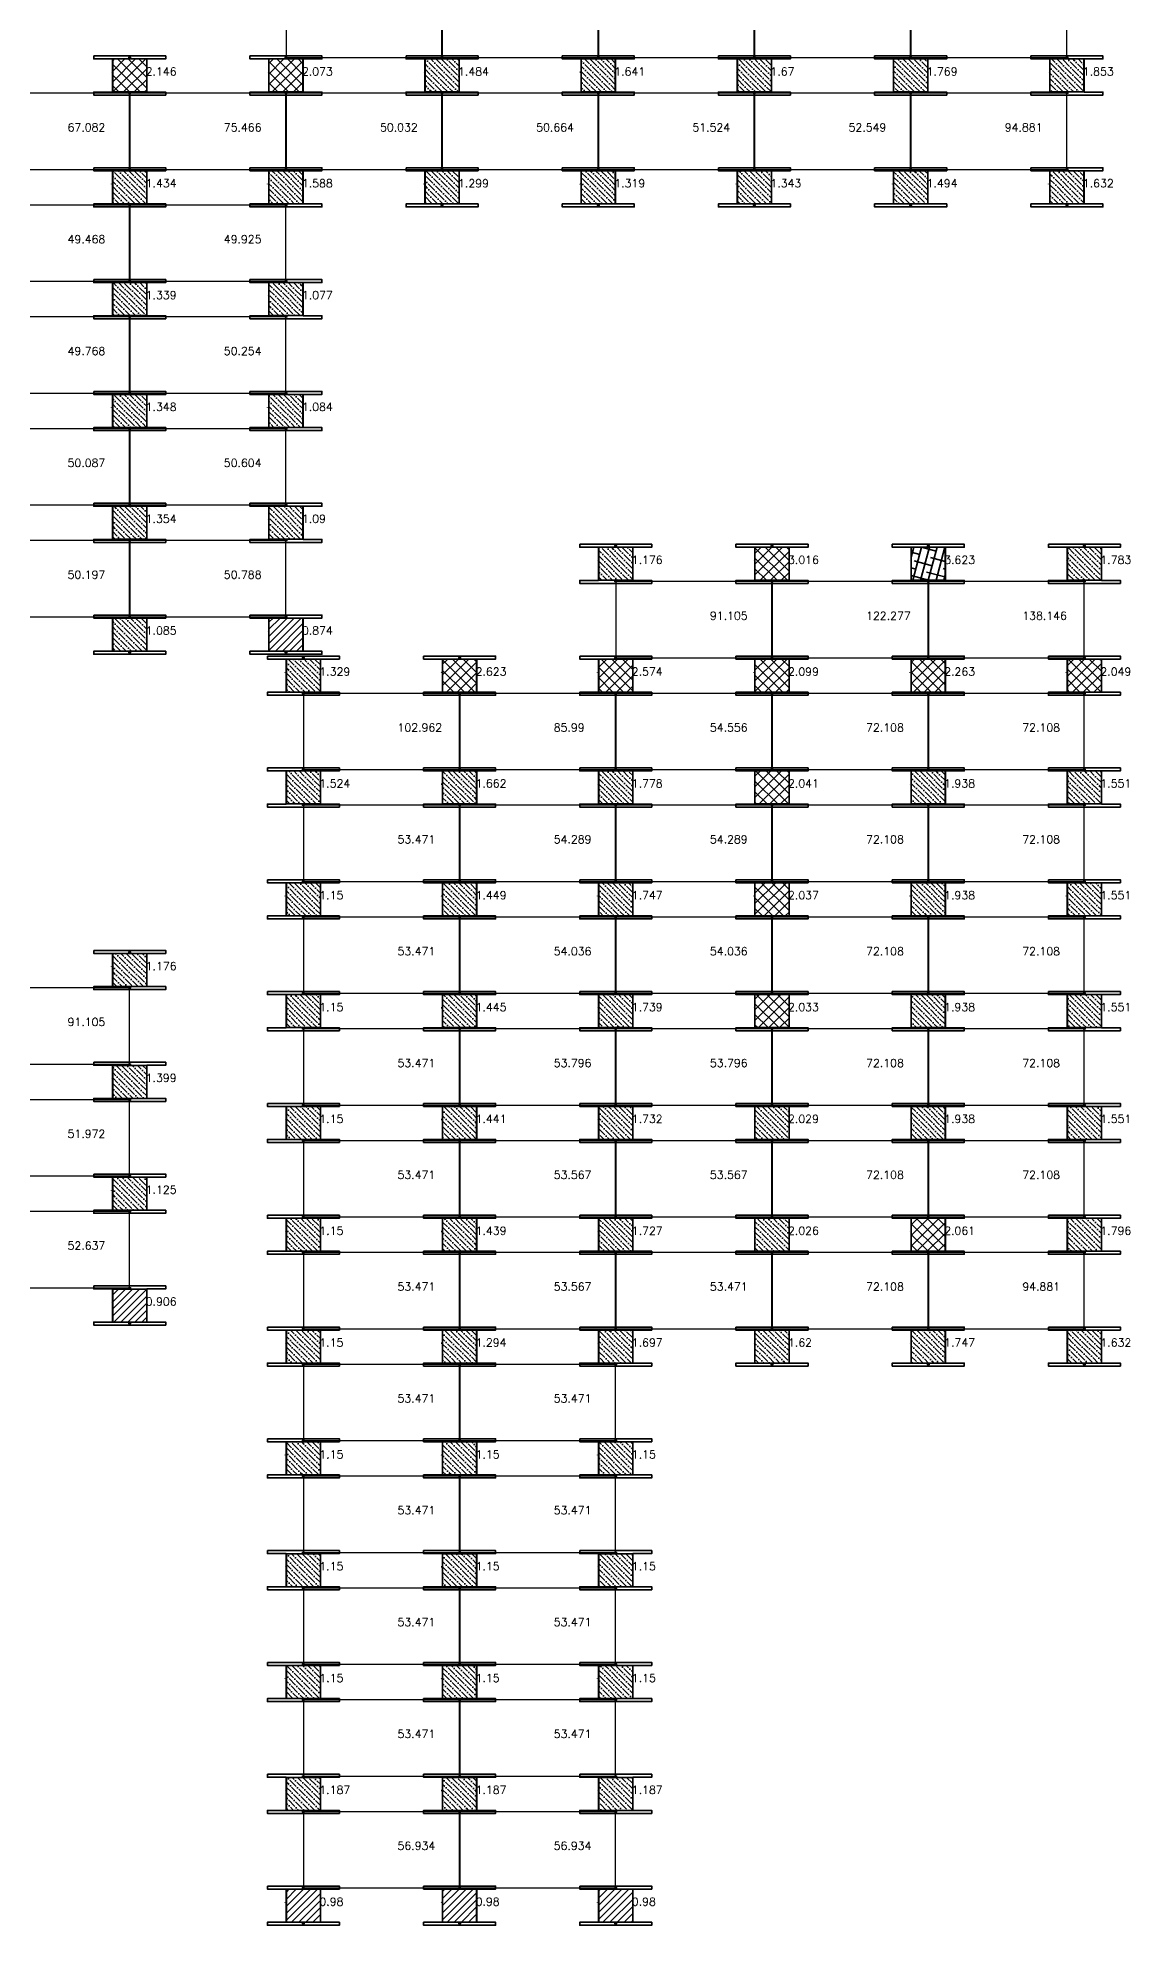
# Model space of a CAD drawing. Header units: inches. Extents: x 3750 to 10146, y -443 to 5941.
# Drawn here: x 8171 to 8717, y 2133 to 3077 of the extents above; entities that cross this region are included whole.
import ezdxf

# ---------------------------------------------------------------- set-up
doc = ezdxf.new("R2010")
doc.units = ezdxf.units.IN
doc.header["$LTSCALE"] = 50
doc.header["$MEASUREMENT"] = 0
for name, color, linetype, lineweight in [('E-PANELS', 140, 'Continuous', 30), ('E2-ECOFEET', 254, 'Continuous', 35), ('E3-ECOFEET', 254, 'Continuous', 35), ('HATCH 1', 5, 'Continuous', 35), ('HATCH 2', 140, 'Continuous', 35), ('HATCH 3', 30, 'Continuous', 35), ('HATCH 4', 200, 'Continuous', 35)]:
    doc.layers.add(name, color=color, linetype=linetype, lineweight=lineweight)
doc.layers.add('EF3 TEXT', color=7, linetype='Continuous', plot=False)
doc.layers.get('E2-ECOFEET').off()
doc.styles.add('mytext', font='romans.shx')

# ---------------------------------------------------------------- blocks, each defined once
blk = doc.blocks.new('EF3_HATCH_2')
at = {"layer": 'HATCH 2'}
h = blk.add_hatch(dxfattribs=at)
h.set_pattern_fill('ANSI36', color=256, scale=15, angle=90)
h.set_pattern_definition([(135, (-119.168, -90.9187), (-3.64602, 0.994369), [4.6875, -0.9375, 0, -0.9375])])
h.paths.add_polyline_path([(-8.5, -8.25), (8.5, -8.25), (8.5, 8.25), (-8.5, 8.25)])
blk.add_lwpolyline([(-8.5, -8.25), (8.5, -8.25), (8.5, 8.25), (-8.5, 8.25)], close=True, dxfattribs=at)
blk = doc.blocks.new('EF3_HATCH_1')
at = {"layer": 'HATCH 1'}
h = blk.add_hatch(dxfattribs=at)
h.set_pattern_fill('ANSI31', color=256, scale=20)
h.set_pattern_definition([(45, (-119.168, -90.9187), (-1.767767, 1.767767), [])])
h.paths.add_polyline_path([(-8.5, -8.25), (8.5, -8.25), (8.5, 8.25), (-8.5, 8.25)])
blk.add_lwpolyline([(-8.5, -8.25), (8.5, -8.25), (8.5, 8.25), (-8.5, 8.25)], close=True, dxfattribs=at)
blk = doc.blocks.new('EF3_HATCH_3')
at = {"layer": 'HATCH 3'}
h = blk.add_hatch(dxfattribs=at)
h.set_pattern_fill('ANSI37', color=256, scale=30)
h.set_pattern_definition([(45, (-119.168, -90.9187), (-2.65165, 2.65165), []), (135, (-119.168, -90.9187), (-2.65165, -2.65165), [])])
h.paths.add_polyline_path([(-8.5, -8.25), (8.5, -8.25), (8.5, 8.25), (-8.5, 8.25)])
blk.add_lwpolyline([(-8.5, -8.25), (8.5, -8.25), (8.5, 8.25), (-8.5, 8.25)], close=True, dxfattribs=at)
blk = doc.blocks.new('EF3_HATCH_4')
at = {"layer": 'HATCH 4'}
h = blk.add_hatch(dxfattribs=at)
h.set_pattern_fill('ANSI38', color=256, scale=30, angle=30)
h.set_pattern_definition([(75, (-119.168, -90.9187), (-3.62222, 0.97057), []), (165, (-119.168, -90.9187), (-8.215015, -1.68108), [9.375, -5.625])])
h.paths.add_polyline_path([(-8.5, -8.25), (8.5, -8.25), (8.5, 8.25), (-8.5, 8.25)])
blk.add_lwpolyline([(-8.5, -8.25), (8.5, -8.25), (8.5, 8.25), (-8.5, 8.25)], close=True, dxfattribs=at)
blk = doc.blocks.new('YINGLI 305W 10DEG')
at = {"layer": 'E-PANELS'}
blk.add_lwpolyline([(0, 0), (77.56, 0), (77.56, -38.4), (0, -38.4)], close=True, dxfattribs=at)
blk = doc.blocks.new('EF3')
at = {"layer": 'E3-ECOFEET', "color": 5}
for points in [[(0, 0), (0, -1.5), (9.41, -1.5), (9.41, -18.06), (0, -18.06), (0, -19.56), (36, -19.56), (36, -18.06), (26.59, -18.06), (26.59, -1.5), (36, -1.5), (36, 0), (0, 0)], [(8.84, -8.08), (8.88, -8.14)]]:
    blk.add_lwpolyline(points, dxfattribs=at)
at = {"layer": 'E3-ECOFEET'}
for points in [[(17.25, -1.03), (17.75, -1.03), (17.75, -0.53)], [(18.25, -0.53), (18.25, -1.03), (18.75, -1.03)], [(17.25, -18.53), (17.75, -18.53), (17.75, -19.03)], [(18.25, -19.03), (18.25, -18.53), (18.75, -18.53)]]:
    blk.add_lwpolyline(points, dxfattribs=at)

msp = doc.modelspace()

# ---------------------------------------------------------------- block references
at = {"layer": 'E-PANELS'}
for p in [(8294.87, 3105.23, -1022.86), (8372.93, 3105.23, -1022.86), (8450.99, 3105.23, -1022.86), (8529.05, 3105.23, -1022.86), (8607.11, 3105.23, -1022.86), (8138.75, 3049.33, -1022.86), (8216.81, 3049.33, -1022.86), (8294.87, 3049.33, -1022.86), (8372.93, 3049.33, -1022.86), (8450.99, 3049.33, -1022.86), (8529.05, 3049.33, -1022.86), (8607.11, 3049.33, -1022.86), (8138.75, 2993.44, -1022.86), (8216.81, 2993.44, -1022.86), (8138.75, 2937.55, -1022.86), (8216.81, 2937.55, -1022.86), (8138.75, 2881.65, -1022.86), (8216.81, 2881.65, -1022.86), (8138.75, 2825.76, -1022.86), (8216.81, 2825.76, -1022.86), (8459.75, 2805.25), (8537.81, 2805.25), (8615.87, 2805.25), (8303.63, 2749.35), (8381.69, 2749.35), (8459.75, 2749.35), (8537.81, 2749.35), (8615.87, 2749.35), (8303.63, 2693.46), (8381.69, 2693.46), (8459.75, 2693.46), (8537.81, 2693.46), (8615.87, 2693.46), (8303.63, 2637.56), (8381.69, 2637.56), (8459.75, 2637.56), (8537.81, 2637.56), (8615.87, 2637.56), (8138.75, 2602.18, -1022.86), (8303.63, 2581.67), (8381.69, 2581.67), (8459.75, 2581.67), (8537.81, 2581.67), (8615.87, 2581.67), (8138.75, 2546.29, -1022.86), (8303.63, 2525.77), (8381.69, 2525.77), (8459.75, 2525.77), (8537.81, 2525.77), (8615.87, 2525.77), (8138.75, 2490.39, -1022.86), (8303.63, 2469.88), (8381.69, 2469.88), (8459.75, 2469.88), (8537.81, 2469.88), (8615.87, 2469.88), (8303.63, 2413.99), (8381.69, 2413.99), (8303.63, 2358.09), (8381.69, 2358.09), (8303.63, 2302.2), (8381.69, 2302.2), (8303.63, 2246.3), (8381.69, 2246.3), (8303.63, 2190.41), (8381.69, 2190.41)]:
    msp.add_blockref('YINGLI 305W 10DEG', p, dxfattribs=at)
at = {"layer": 'E2-ECOFEET'}
for p in [(8198.56, 3067.86, -1022.86), (8276.62, 3067.86, -1022.86), (8354.68, 3067.86, -1022.86), (8432.74, 3067.86, -1022.86), (8510.8, 3067.86, -1022.86), (8588.86, 3067.86, -1022.86), (8666.92, 3067.86, -1022.86), (8198.56, 3011.97, -1022.86), (8276.62, 3011.97, -1022.86), (8354.68, 3011.97, -1022.86), (8432.74, 3011.97, -1022.86), (8510.8, 3011.97, -1022.86), (8588.86, 3011.97, -1022.86), (8666.92, 3011.97, -1022.86), (8198.56, 2956.07, -1022.86), (8276.62, 2956.07, -1022.86), (8198.56, 2900.18, -1022.86), (8276.62, 2900.18, -1022.86), (8198.56, 2844.28, -1022.86), (8276.62, 2844.28, -1022.86), (8441.5, 2823.77), (8519.56, 2823.77), (8597.62, 2823.77), (8675.68, 2823.77), (8198.56, 2788.39, -1022.86), (8276.62, 2788.39, -1022.86), (8285.38, 2767.88), (8363.44, 2767.88), (8441.5, 2767.88), (8519.56, 2767.88), (8597.62, 2767.88), (8675.68, 2767.88), (8285.38, 2711.98), (8363.44, 2711.98), (8441.5, 2711.98), (8519.56, 2711.98), (8597.62, 2711.98), (8675.68, 2711.98), (8285.38, 2656.09), (8363.44, 2656.09), (8441.5, 2656.09), (8519.56, 2656.09), (8597.62, 2656.09), (8675.68, 2656.09), (8198.56, 2620.71, -1022.86), (8285.38, 2600.19), (8363.44, 2600.19), (8441.5, 2600.19), (8519.56, 2600.19), (8597.62, 2600.19), (8675.68, 2600.19), (8198.56, 2564.81, -1022.86), (8285.38, 2544.3), (8363.44, 2544.3), (8441.5, 2544.3), (8519.56, 2544.3), (8597.62, 2544.3), (8675.68, 2544.3), (8198.56, 2508.92, -1022.86), (8285.38, 2488.41), (8363.44, 2488.41), (8441.5, 2488.41), (8519.56, 2488.41), (8597.62, 2488.41), (8675.68, 2488.41), (8198.56, 2453.02, -1022.86), (8285.38, 2432.51), (8363.44, 2432.51), (8441.5, 2432.51), (8519.56, 2432.51), (8597.62, 2432.51), (8675.68, 2432.51), (8285.38, 2376.62), (8363.44, 2376.62), (8441.5, 2376.62), (8285.38, 2320.72), (8363.44, 2320.72), (8441.5, 2320.72), (8285.38, 2264.83), (8363.44, 2264.83), (8441.5, 2264.83), (8285.38, 2208.93), (8363.44, 2208.93), (8441.5, 2208.93), (8285.38, 2153.04), (8363.44, 2153.04), (8441.5, 2153.04)]:
    msp.add_blockref('EF3', p, dxfattribs=at)
at = {"layer": 'HATCH 1'}
for p in [(8294.62, 2778.61), (8216.56, 2443.24), (8303.38, 2143.26), (8381.44, 2143.26), (8459.5, 2143.26)]:
    msp.add_blockref('EF3_HATCH_1', p, dxfattribs=at)
at = {"layer": 'HATCH 2'}
for p in [(8372.68, 3058.08), (8450.74, 3058.08), (8528.8, 3058.08), (8606.86, 3058.08), (8684.92, 3058.08), (8216.56, 3002.19), (8294.62, 3002.19), (8372.68, 3002.19), (8450.74, 3002.19), (8528.8, 3002.19), (8606.86, 3002.19), (8684.92, 3002.19), (8216.56, 2946.29), (8294.62, 2946.29), (8216.56, 2890.4), (8294.62, 2890.4), (8216.56, 2834.5), (8294.62, 2834.5), (8459.5, 2813.99), (8693.68, 2813.99), (8216.56, 2778.61), (8303.38, 2758.1), (8303.38, 2702.21), (8381.44, 2702.21), (8459.5, 2702.21), (8615.62, 2702.21), (8693.68, 2702.21), (8303.38, 2646.31), (8381.44, 2646.31), (8459.5, 2646.31), (8615.62, 2646.31), (8693.68, 2646.31), (8216.56, 2610.93), (8303.38, 2590.42), (8381.44, 2590.42), (8459.5, 2590.42), (8615.62, 2590.42), (8693.68, 2590.42), (8216.56, 2555.03), (8303.38, 2534.52), (8381.44, 2534.52), (8459.5, 2534.52), (8537.56, 2534.52), (8615.62, 2534.52), (8693.68, 2534.52), (8216.56, 2499.14), (8303.38, 2478.63), (8381.44, 2478.63), (8459.5, 2478.63), (8537.56, 2478.63), (8693.68, 2478.63), (8303.38, 2422.73), (8381.44, 2422.73), (8459.5, 2422.73), (8537.56, 2422.73), (8615.62, 2422.73), (8693.68, 2422.73), (8303.38, 2366.84), (8381.44, 2366.84), (8459.5, 2366.84), (8303.38, 2310.94), (8381.44, 2310.94), (8459.5, 2310.94), (8303.38, 2255.05), (8381.44, 2255.05), (8459.5, 2255.05), (8303.38, 2199.16), (8381.44, 2199.16), (8459.5, 2199.16)]:
    msp.add_blockref('EF3_HATCH_2', p, dxfattribs=at)
at = {"layer": 'HATCH 3'}
for p in [(8216.56, 3058.08), (8294.62, 3058.08), (8537.56, 2813.99), (8381.44, 2758.1), (8459.5, 2758.1), (8537.56, 2758.1), (8615.62, 2758.1), (8693.68, 2758.1), (8537.56, 2702.21), (8537.56, 2646.31), (8537.56, 2590.42), (8615.62, 2478.63)]:
    msp.add_blockref('EF3_HATCH_3', p, dxfattribs=at)
at = {"layer": 'HATCH 4'}
msp.add_blockref('EF3_HATCH_4', (8615.62, 2813.99), dxfattribs=at)

# ---------------------------------------------------------------- texts
at = {"layer": 'EF3 TEXT', "style": 'mytext'}
for s, p in [('2.146', (8224.56, 3058.08)), ('2.073', (8302.62, 3058.08)), ('1.484', (8380.68, 3058.08)), ('1.641', (8458.74, 3058.08)), ('1.67', (8536.8, 3058.08)), ('1.769', (8614.86, 3058.08)), ('1.853', (8692.92, 3058.08)), ('67.082', (8185.53, 3030.13)), ('75.466', (8263.59, 3030.13)), ('50.032', (8341.65, 3030.13)), ('50.664', (8419.71, 3030.13)), ('51.524', (8497.77, 3030.13)), ('52.549', (8575.83, 3030.13)), ('94.881', (8653.89, 3030.13)), ('1.434', (8224.56, 3002.19)), ('1.588', (8302.62, 3002.19)), ('1.299', (8380.68, 3002.19)), ('1.319', (8458.74, 3002.19)), ('1.343', (8536.8, 3002.19)), ('1.494', (8614.86, 3002.19)), ('1.632', (8692.92, 3002.19)), ('49.468', (8185.53, 2974.24)), ('49.925', (8263.59, 2974.24)), ('1.339', (8224.56, 2946.29)), ('1.077', (8302.62, 2946.29)), ('49.768', (8185.53, 2918.35)), ('50.254', (8263.59, 2918.35)), ('1.348', (8224.56, 2890.4)), ('1.084', (8302.62, 2890.4)), ('50.087', (8185.53, 2862.45)), ('50.604', (8263.59, 2862.45)), ('1.354', (8224.56, 2834.5)), ('1.09', (8302.62, 2834.5)), ('1.176', (8467.5, 2813.99)), ('3.016', (8545.56, 2813.99)), ('3.623', (8623.62, 2813.99)), ('1.783', (8701.68, 2813.99)), ('50.197', (8185.53, 2806.56)), ('50.788', (8263.59, 2806.56)), ('91.105', (8506.53, 2786.05)), ('122.277', (8584.59, 2786.05)), ('138.146', (8662.65, 2786.05)), ('1.085', (8224.56, 2778.61)), ('0.874', (8302.62, 2778.61)), ('1.329', (8311.38, 2758.1)), ('2.623', (8389.44, 2758.1)), ('2.574', (8467.5, 2758.1)), ('2.099', (8545.56, 2758.1)), ('2.263', (8623.62, 2758.1)), ('2.049', (8701.68, 2758.1)), ('102.962', (8350.41, 2730.15)), ('85.99', (8428.47, 2730.15)), ('54.556', (8506.53, 2730.15)), ('72.108', (8584.59, 2730.15)), ('72.108', (8662.65, 2730.15)), ('1.524', (8311.38, 2702.21)), ('1.662', (8389.44, 2702.21)), ('1.778', (8467.5, 2702.21)), ('2.041', (8545.56, 2702.21)), ('1.938', (8623.62, 2702.21)), ('1.551', (8701.68, 2702.21)), ('53.471', (8350.41, 2674.26)), ('54.289', (8428.47, 2674.26)), ('54.289', (8506.53, 2674.26)), ('72.108', (8584.59, 2674.26)), ('72.108', (8662.65, 2674.26)), ('1.15', (8311.38, 2646.31)), ('1.449', (8389.44, 2646.31)), ('1.747', (8467.5, 2646.31)), ('2.037', (8545.56, 2646.31)), ('1.938', (8623.62, 2646.31)), ('1.551', (8701.68, 2646.31)), ('1.176', (8224.56, 2610.93)), ('53.471', (8350.41, 2618.36)), ('54.036', (8428.47, 2618.36)), ('54.036', (8506.53, 2618.36)), ('72.108', (8584.59, 2618.36)), ('72.108', (8662.65, 2618.36)), ('91.105', (8185.53, 2582.98)), ('1.15', (8311.38, 2590.42)), ('1.445', (8389.44, 2590.42)), ('1.739', (8467.5, 2590.42)), ('2.033', (8545.56, 2590.42)), ('1.938', (8623.62, 2590.42)), ('1.551', (8701.68, 2590.42)), ('53.471', (8350.41, 2562.47)), ('53.796', (8428.47, 2562.47)), ('53.796', (8506.53, 2562.47)), ('72.108', (8584.59, 2562.47)), ('72.108', (8662.65, 2562.47)), ('1.399', (8224.56, 2555.03)), ('1.15', (8311.38, 2534.52)), ('1.441', (8389.44, 2534.52)), ('1.732', (8467.5, 2534.52)), ('2.029', (8545.56, 2534.52)), ('1.938', (8623.62, 2534.52)), ('1.551', (8701.68, 2534.52)), ('51.972', (8185.53, 2527.09)), ('53.471', (8350.41, 2506.57)), ('53.567', (8428.47, 2506.57)), ('53.567', (8506.53, 2506.57)), ('72.108', (8584.59, 2506.57)), ('72.108', (8662.65, 2506.57)), ('1.125', (8224.56, 2499.14)), ('1.15', (8311.38, 2478.63)), ('1.439', (8389.44, 2478.63)), ('1.727', (8467.5, 2478.63)), ('2.026', (8545.56, 2478.63)), ('2.061', (8623.62, 2478.63)), ('1.796', (8701.68, 2478.63)), ('52.637', (8185.53, 2471.19)), ('53.471', (8350.41, 2450.68)), ('53.567', (8428.47, 2450.68)), ('53.471', (8506.53, 2450.68)), ('72.108', (8584.59, 2450.68)), ('94.881', (8662.65, 2450.68)), ('0.906', (8224.56, 2443.24)), ('1.15', (8311.38, 2422.73)), ('1.294', (8389.44, 2422.73)), ('1.697', (8467.5, 2422.73)), ('1.62', (8545.56, 2422.73)), ('1.747', (8623.62, 2422.73)), ('1.632', (8701.68, 2422.73)), ('53.471', (8350.41, 2394.79)), ('53.471', (8428.47, 2394.79)), ('1.15', (8311.38, 2366.84)), ('1.15', (8389.44, 2366.84)), ('1.15', (8467.5, 2366.84)), ('53.471', (8350.41, 2338.89)), ('53.471', (8428.47, 2338.89)), ('1.15', (8311.38, 2310.94)), ('1.15', (8389.44, 2310.94)), ('1.15', (8467.5, 2310.94)), ('53.471', (8350.41, 2283)), ('53.471', (8428.47, 2283)), ('1.15', (8311.38, 2255.05)), ('1.15', (8389.44, 2255.05)), ('1.15', (8467.5, 2255.05)), ('53.471', (8350.41, 2227.1)), ('53.471', (8428.47, 2227.1)), ('1.187', (8311.38, 2199.16)), ('1.187', (8389.44, 2199.16)), ('1.187', (8467.5, 2199.16)), ('56.934', (8350.41, 2171.21)), ('56.934', (8428.47, 2171.21)), ('0.98', (8311.38, 2143.26)), ('0.98', (8389.44, 2143.26)), ('0.98', (8467.5, 2143.26))]:
    msp.add_text(s, height=4, dxfattribs=at).set_placement(p)

doc.saveas('drawing.dxf')
